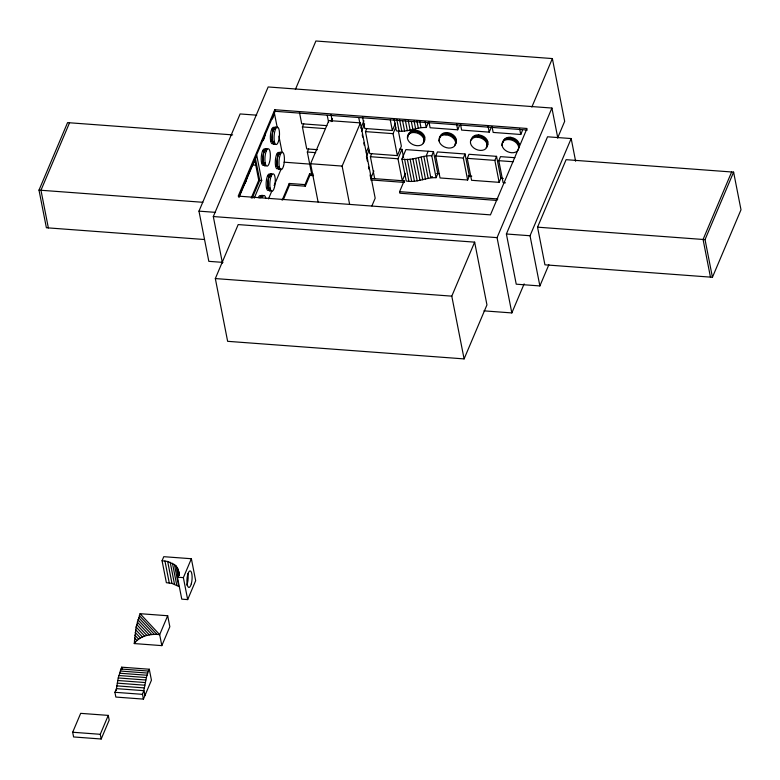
<?xml version="1.0" encoding="UTF-8"?>
<svg xmlns="http://www.w3.org/2000/svg" width="780" height="780" viewBox="0 0 780 780"><rect width="100%" height="100%" fill="white"/><g stroke="black" fill="none" stroke-linecap="round" stroke-linejoin="round"><path stroke-width="1.17" d="M134.248 643.568L136.1 627.023L140.088 613.694L167.68 615.742L169.835 626.72L161.83 645.625L134.248 643.568C139.932 635.719 150.54 633.604 159.676 634.647L167.68 615.742M144.982 695.448L144.047 690.68L116.464 688.633L114.913 692.289L115.849 697.057L143.432 699.104L151.437 680.209L149.282 669.23L121.69 667.183L118.238 677.957L116.464 688.633A33.569 10.228 -85.7 0 0 116.269 690.495M149.282 669.23C145.275 677.108 145.645 686.293 142.496 694.337L143.432 699.104M174.428 564.525C178.464 567.265 179.917 572.929 177.46 577.19L181.769 599.147L187.678 599.596L195.673 580.691L191.373 558.733L163.78 556.686L162.064 560.732L166.374 582.689L171.98 583.43L178.737 586.482L174.428 564.525L167.671 561.473L162.064 560.732M265.59 165.828A8.716 2.652 -85.7 0 1 263.689 164.473L263.026 161.06A8.716 2.652 -85.7 0 1 263.806 152.393L265.044 149.458A8.716 2.652 -85.7 0 1 267.111 149.087M274.735 144.232A8.716 2.652 -85.7 0 1 272.834 142.876L272.161 139.464A8.716 2.652 -85.7 0 1 272.951 130.796L274.19 127.861A8.716 2.652 -85.7 0 1 276.247 127.491M270.514 190.924A8.716 2.652 -85.7 0 1 268.613 189.569L267.95 186.157A8.716 2.652 -85.7 0 1 268.729 177.489L269.968 174.554A8.716 2.652 -85.7 0 1 272.035 174.184M280.371 168.617A8.716 2.652 -85.7 0 1 277.758 167.973L277.085 164.56A8.716 2.652 -85.7 0 1 277.875 155.893L279.113 152.958A8.716 2.652 -85.7 0 1 281.171 152.588M263.806 152.393L265.044 149.458M272.951 130.796L274.19 127.861M268.729 177.489L269.968 174.554M277.875 155.893L279.113 152.958M424.739 137.085L424.174 138.44L424.642 140.078A8.716 6.162 22.9 0 1 423.082 142.876M455.695 140.79L456.271 139.435M518.758 145.47L519.324 144.115M204.214 239.499L46.39 227.76L39 190.115L67.567 122.626L232.655 134.891M69.547 122.772L40.97 190.261L48.36 227.906M223.012 262.392L208.826 261.339L198.978 211.136L240.123 113.948L256.678 115.177M222.446 263.152L213.31 216.547L268.164 86.96L551.918 108.049L557.788 137.924M274.784 109.727L238.212 196.121L490.444 214.87L527.017 128.476L274.784 109.727L275.096 111.296L238.992 196.57M238.953 197.486L256.776 155.395L261.7 180.502L254.192 198.218M215.329 278.567L238.183 224.582L474.649 242.151L486.954 304.902L464.1 358.898L227.633 341.318L215.329 278.567L451.786 296.147L474.649 242.151M295.376 89.486L315.9 40.999L552.367 58.568L564.671 121.319L557.681 137.845M251.238 198.003L258.745 180.278L254.758 159.958M252.223 198.071L259.73 180.355L255.508 158.837M268.476 198.91L271.781 191.12M274.131 185.552L281.2 168.86M317.509 149.682L306.715 148.882L302.406 126.916L303.742 123.766M282.126 200.284L289.253 183.456L305.019 184.626L309.582 173.823L313.228 174.096M283.384 199.612L289.555 185.026L289.253 183.456M311.639 173.979L307.33 152.022L308.665 148.873M318.094 201.991L310.596 163.742L328.877 120.549L360.409 122.889L375.18 198.188L371.904 205.939M331.071 121.631L332.407 118.482M72.677 732.245L80.681 713.349L108.264 715.396L109.19 720.106L101.186 739.001L73.603 736.954L72.677 732.245L100.269 734.302L108.264 715.396M289.555 185.026L305.321 186.196L309.894 175.393L309.582 173.823M349.625 204.331L342.127 166.082L360.409 122.889M360.828 128.174L363.938 120.822M361.52 131.313L364.63 123.962M398.414 131.147L401.359 146.172L397.361 155.62L369.769 153.572L365.469 131.605L366.795 128.456M187.678 599.596L183.368 577.629L191.373 558.733M366.278 152.227L368.501 146.971M369.115 150.111L366.444 156.409L367.351 161.041M374.692 178.669L370.393 156.702L371.719 153.553M370.753 178.376L373.864 171.025M362.495 116.903L364.767 128.466L392.35 130.514L395.46 123.162M397.361 155.62L393.052 133.653L395.723 127.355M405.395 173.365L402.285 180.716L397.976 158.759L401.973 149.311L399.575 149.126M401.915 159.052L405.922 149.604L433.505 151.651L437.814 173.608L436.078 177.713C426.153 177.157 416.53 183.134 406.224 181.009L401.915 159.052C412.22 161.168 421.844 155.201 431.769 155.756L433.505 151.651M414.453 132.532A8.716 6.162 22.9 0 1 423.56 142.945A8.716 6.162 22.9 0 1 409.227 141.882A8.716 6.162 22.9 0 1 414.453 132.532L415.028 131.196L417.212 131.576A8.716 6.162 22.9 0 1 423.979 136.666L424.642 140.078L423.979 136.666M408.037 137.163L407.989 135.476A8.716 6.162 22.9 0 1 412.922 131.255L415.116 131.44L415.623 130.231M394.115 119.252L396.377 130.816C406.682 132.931 416.305 126.965 426.231 127.52L427.966 123.415M496.918 200.431L399.906 193.226L399.604 191.656L404.177 180.853L371.426 178.425M424.027 139.737L424.593 138.392M428.161 151.252L426.426 155.357L430.735 177.314A33.569 21.401 -11.1 0 0 432.403 176.582M439.003 140.849L439.569 139.513M435.727 155.99L437.444 151.944L465.036 153.992L469.345 175.958L467.63 180.005L440.037 177.957L435.727 155.99L463.32 158.047L465.036 153.992M445.985 134.872A8.716 6.162 22.9 0 1 455.091 145.294A8.716 6.162 22.9 0 1 440.758 144.222A8.716 6.162 22.9 0 1 445.985 134.872L446.55 133.536L448.734 133.916A8.716 6.162 22.9 0 1 455.5 139.016L456.173 142.418A8.716 6.162 22.9 0 1 454.613 145.216M439.52 137.826A8.716 6.162 22.9 0 1 444.454 133.604L446.648 133.78L447.154 132.571M428.971 121.972L430.111 127.754L457.694 129.802L459.41 125.755M455.549 142.077L456.124 140.741M467.259 158.34L468.975 154.284L496.558 156.341L500.867 178.298L499.161 182.345L471.569 180.297L467.259 158.34L494.851 160.387L496.558 156.341M477.516 137.221A8.716 6.162 22.9 0 1 486.623 147.634A8.716 6.162 22.9 0 1 472.28 146.572A8.716 6.162 22.9 0 1 477.516 137.221L478.081 135.876L480.265 136.266A8.716 6.162 22.9 0 1 487.032 141.355L487.705 144.768A8.716 6.162 22.9 0 1 486.135 147.556M471.042 140.166A8.716 6.162 22.9 0 1 475.985 135.944L478.169 136.12L478.686 134.911M460.502 124.312L461.633 130.094L489.226 132.142L490.942 128.095M487.793 141.775L487.227 143.13L487.705 144.768L487.032 141.355M487.081 144.417L487.646 143.081M502.057 145.538L502.574 142.516A8.716 6.162 22.9 0 1 507.507 138.284L511.797 138.606A8.716 6.162 22.9 0 1 518.563 143.695L519.226 147.108M505.499 182.822L503.1 182.637L498.79 160.68L500.507 156.634L514.898 157.697M509.038 139.561A8.716 6.162 22.9 0 1 518.144 149.974A8.716 6.162 22.9 0 1 503.812 148.912A8.716 6.162 22.9 0 1 509.038 139.561L509.613 138.226M507.507 138.284L509.701 138.47L510.208 137.261M531.843 107.055L552.367 58.568M492.034 126.662L493.165 132.434L520.757 134.492L522.463 130.435M518.612 146.767L519.178 145.421M483.941 310.859L511.836 312.926L497.065 237.637L551.918 108.049M548.867 264.712L539.877 285.938L516.233 284.183L506.386 233.99L547.531 136.793L571.175 138.557L575.63 161.265M539.877 285.938L530.029 235.745L571.175 138.557M537.547 227.165L566.114 159.676L733.609 172.126L741 209.771L712.433 277.27L544.928 264.82L537.547 227.165L705.042 239.616L733.609 172.126M511.836 312.926L524.131 283.881M731.64 171.98L703.072 239.47L710.453 277.124M260.949 196.034A8.297 2.525 -85.7 0 0 258.356 197.574L260.12 197.701L260.832 196.15A8.716 2.652 -85.7 0 1 262.889 195.78M273.975 143.939A8.297 2.525 -85.7 0 1 272.132 138.274A8.297 2.525 -85.7 0 1 273.488 129.412L274.082 128.222A8.297 2.525 -85.7 0 1 275.467 127.432M264.79 165.535A8.297 2.525 -85.7 0 1 262.948 159.861A8.297 2.525 -85.7 0 1 264.303 151.008L264.937 149.819A8.297 2.525 -85.7 0 1 266.897 149.468M277.115 164.375A8.297 2.525 -85.7 0 1 278.411 154.508L279.006 153.319M269.753 190.632A8.297 2.525 -85.7 0 1 267.91 184.967A8.297 2.525 -85.7 0 1 269.266 176.105L269.86 174.915M260.12 197.701L260.715 196.511M260.832 196.15L260.159 197.399L262.119 197.545A8.716 2.652 -85.7 0 1 265.814 198.461M412.922 131.255L415.028 131.196M444.454 133.604L446.55 133.536M475.985 135.944L478.081 135.876M415.116 131.44L417.212 131.576M446.648 133.78L448.734 133.916M478.169 136.12L480.265 136.266M509.701 138.47L511.797 138.606M275.096 111.296L527.319 130.046M326.898 125.648L301.704 123.776L299.442 112.222M302.406 126.916L325.202 128.612M365.469 131.605L393.052 133.653M273.526 129.1L275.476 129.246M271.723 129.275L273.488 129.412M270.66 140.956L272.435 141.082L272.834 142.876M272.415 141.355L274.375 141.502M498.79 160.68L513.182 161.752M307.33 152.022L315.724 152.646M370.393 156.702L397.976 158.759M264.381 150.696L266.341 150.842M262.577 150.871L264.342 151.008M278.45 154.196L280.4 154.343M276.647 154.372L278.411 154.508M310.596 163.742L342.127 166.082M284.027 162.181L309.465 164.073M436.654 173.521L439.081 173.706M468.146 175.87L471.783 176.134M500.858 178.298L503.275 178.474M261.524 162.552L263.289 162.679L263.689 164.473M263.269 162.961L265.229 163.108M275.584 166.052L277.358 166.179A8.297 2.525 -85.7 0 0 279.562 168.919M277.339 166.462L279.298 166.608M252.642 164.96L256.25 165.233M309.894 175.393L313.531 175.666M370.529 179.907L403.27 182.335M269.305 175.802L271.264 175.948M267.501 175.978L269.266 176.105M258.745 180.278L261.7 180.502M399.604 191.656L497.825 198.958M266.448 187.649L268.213 187.775L268.613 189.569M268.203 188.058L270.153 188.204M39 190.115L202.868 202.293M198.978 211.136L215.534 212.365M506.386 233.99L530.029 235.745M213.31 216.547L497.065 237.637M177.46 577.19L183.368 577.629M120.91 669.016L148.502 671.063M120.178 671.034L147.761 673.082M119.477 673.198L147.069 675.246M118.833 675.509L146.416 677.567M118.238 677.957L145.821 680.004M117.692 680.501L145.285 682.558M117.224 683.143L144.807 685.201M116.805 685.864L144.397 687.911M114.913 692.289L142.496 694.337M139.318 615.537L156.995 634.433M138.577 617.545L154.352 634.403M137.875 619.72L151.768 634.559M137.231 622.03L149.272 634.9M136.636 624.468L146.874 635.417M136.1 627.023L144.602 636.109M135.623 629.665L142.457 636.967M140.088 613.694L159.676 634.647L161.83 645.625M135.203 632.375L140.458 637.991M134.862 635.144L138.626 639.181M134.579 637.942L136.978 640.507M134.374 640.76L135.505 641.979M277.758 167.973L277.085 164.56M705.042 239.616L712.433 277.27M519.617 128.71L520.757 134.492M488.095 126.37L489.226 132.142M494.851 160.387L499.161 182.345M456.563 124.02L457.694 129.802M463.32 158.047L467.63 180.005M425.09 121.739L426.231 127.52M431.769 155.756L436.078 177.713M419.747 121.339L420.888 127.12M451.786 296.147L464.1 358.898M416.939 121.173L418.304 128.115M423.842 156.351L428.152 178.308M414.053 120.88L415.642 128.963M421.18 157.199L425.49 179.166M411.333 121.592L412.922 129.685M418.46 157.921L422.77 179.878M408.34 121.007L410.153 130.25M415.691 158.486L420.001 180.453M405.327 120.266L407.365 130.669M412.903 158.905L417.212 180.872M402.529 120.539L404.576 130.942M410.114 159.178L414.424 181.136M399.535 119.496L401.798 131.05M407.335 159.286L411.645 181.252M396.796 119.457L399.058 131.011M404.596 159.247L408.905 181.204M401.973 149.311L403.562 157.394M404.177 180.853L404.479 182.422M390.312 120.11L392.35 130.514M358.781 117.77L360.145 124.703M362.203 134.784L362.661 137.095M363.792 142.876L364.24 145.187M368.491 166.813L368.94 169.124M370.071 174.905L370.529 177.216M330.973 114.562L332.329 121.495M327.259 115.42L328.614 122.362M305.019 184.626L305.321 186.196M274.277 112.495L277.3 127.881M278.918 136.159L282.175 152.714M178.63 571.272L179.088 573.583M178.181 569.39L179.088 574.012M178.659 573.222L179.117 575.542M177.323 567.616L178.903 575.698M176.066 565.978L178.328 577.541M172.458 563.267L176.768 585.234M170.196 562.243L174.505 584.21M167.671 561.473L171.98 583.43M164.941 560.966L169.25 582.923M121.69 667.183L122.119 669.376M100.269 734.302L101.186 739.001M518.563 143.695L518.827 145.304A8.297 5.869 22.9 0 0 518.222 143.686M455.5 139.016L455.764 140.614A8.297 5.869 22.9 0 0 448.724 134.15M272.161 139.464L272.435 141.082M267.95 186.157L268.213 187.775M263.026 161.06L263.289 162.679M424.242 138.274L424.242 139.99M187.863 573.466A8.297 2.525 -85.7 0 1 186.81 585.146M408.925 134.306A8.297 5.869 22.9 0 1 418.733 130.933A8.297 5.869 22.9 0 1 424.3 140.147M408.905 134.062A8.297 5.869 22.9 0 1 413.117 131.498M417.193 131.8A8.297 5.869 22.9 0 1 423.637 136.656M424.281 139.903A8.297 5.869 22.9 0 1 423.784 141.355M440.944 135.203A8.297 5.869 22.9 0 1 451.259 133.702A8.297 5.869 22.9 0 1 455.832 142.486M439.94 137.865A8.297 5.869 22.9 0 1 440.437 136.412M441.431 135.203A8.297 5.869 22.9 0 1 444.649 133.838M455.803 142.243A8.297 5.869 22.9 0 1 455.315 143.695M455.773 142.331A8.297 5.869 22.9 0 1 455.286 143.793M471.978 138.996A8.297 5.869 22.9 0 1 481.796 135.613A8.297 5.869 22.9 0 1 487.354 144.836M471.959 138.752A8.297 5.869 22.9 0 1 474.396 136.675M480.265 136.461A8.297 5.869 22.9 0 1 487.295 142.954L487.305 144.68A8.297 5.869 22.9 0 1 486.808 146.133M487.344 144.563A8.297 5.869 22.9 0 1 486.856 146.016M503.997 139.883A8.297 5.869 22.9 0 1 513.318 137.963A8.297 5.869 22.9 0 1 519.373 145.724M503.002 142.555A8.297 5.869 22.9 0 1 503.49 141.092M505.927 139.016A8.297 5.869 22.9 0 1 507.702 138.528M511.777 138.83A8.297 5.869 22.9 0 1 517.14 142.116M274.462 111.384A8.716 2.652 -85.7 0 1 271.069 119.408M273.546 143.013A8.297 2.525 -85.7 0 1 270.387 136.012A8.297 2.525 -85.7 0 1 274.316 127.735M277.124 168.909A8.297 2.525 -85.7 0 1 275.389 160.027A8.297 2.525 -85.7 0 1 278.616 152.393M279.045 153.319A8.297 2.525 -85.7 0 1 279.718 152.646M269.324 189.706A8.297 2.525 -85.7 0 1 266.165 182.715A8.297 2.525 -85.7 0 1 270.094 174.437M269.899 174.925A8.297 2.525 -85.7 0 1 271.245 174.125M265.317 132.98A8.716 2.652 -85.7 0 1 261.924 141.005M263.728 165.282A8.297 2.525 -85.7 0 1 261.319 156.526A8.297 2.525 -85.7 0 1 265.171 149.341M255.879 156.799A8.716 2.652 -85.7 0 1 252.778 162.601M261.388 195.839A8.297 2.525 -85.7 0 1 262.675 196.16M247.026 176.182A8.716 2.652 -85.7 0 1 243.633 184.197M191.305 583.82A8.297 2.525 -85.7 0 0 190.271 570.911A8.297 2.525 -85.7 0 0 186.995 582.758A8.297 2.525 -85.7 0 0 191.305 583.82M278.645 140.732A8.716 2.652 -85.7 0 0 277.553 127.169A8.716 2.652 -85.7 0 0 274.121 139.61A8.716 2.652 -85.7 0 0 278.645 140.732M283.569 165.828A8.716 2.652 -85.7 0 0 282.477 152.266A8.716 2.652 -85.7 0 0 279.045 164.707A8.716 2.652 -85.7 0 0 283.569 165.828M274.423 187.424A8.716 2.652 -85.7 0 0 273.341 173.862A8.716 2.652 -85.7 0 0 269.899 186.303A8.716 2.652 -85.7 0 0 274.423 187.424M269.5 162.328A8.716 2.652 -85.7 0 0 268.408 148.766A8.716 2.652 -85.7 0 0 264.976 161.207A8.716 2.652 -85.7 0 0 269.5 162.328"/></g></svg>
